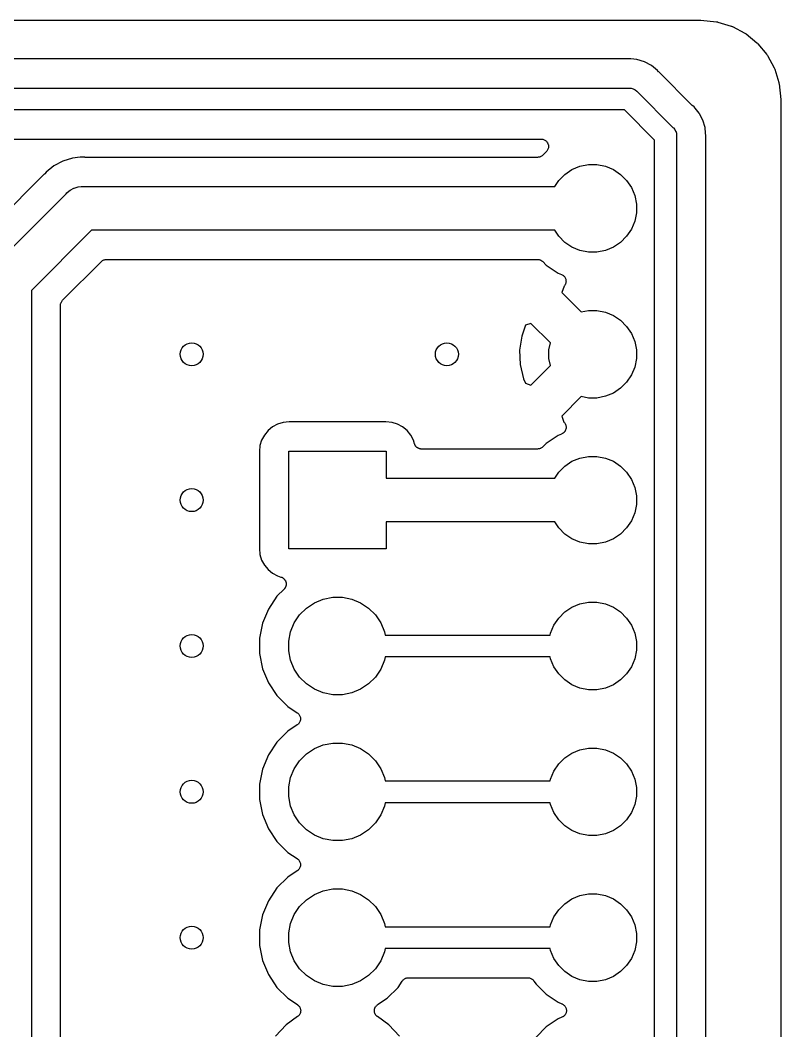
# Model space of a CAD drawing. Extents: x 1.17 to 5.78, y -4.25 to -1.3.
# Drawn here: x 5.257 to 5.779, y -1.989 to -1.296 of the extents above; entities that cross this region are included whole.
import ezdxf

# ---------------------------------------------------------------- set-up
doc = ezdxf.new("R2010")
doc.units = 0
doc.header["$MEASUREMENT"] = 0
doc.layers.add('BLACK', color=7, linetype='CONTINUOUS')

msp = doc.modelspace()

# ---------------------------------------------------------------- linework, layer by layer
at = {"layer": 'BLACK', "linetype": 'CONTINUOUS'}
for p, q in [((2.87582, -1.29598), (5.72373, -1.29598)), ((5.72373, -1.29598), (5.7238, -1.29598)), ((5.7238, -1.29598), (5.72401, -1.29601)), ((5.72401, -1.29601), (5.72422, -1.29601)), ((5.72422, -1.29601), (5.73498, -1.29706)), ((5.73498, -1.29706), (5.73505, -1.29707)), ((5.73505, -1.29707), (5.7355, -1.29717)), ((5.7355, -1.29717), (5.73594, -1.29725)), ((5.73594, -1.29725), (5.74508, -1.30001)), ((5.74508, -1.30001), (5.74514, -1.30003)), ((5.74514, -1.30003), (5.74556, -1.30021)), ((5.74556, -1.30021), (5.74598, -1.30038)), ((5.74598, -1.30038), (5.7544, -1.30486)), ((5.7544, -1.30486), (5.75446, -1.3049)), ((5.75446, -1.3049), (5.75484, -1.30515)), ((5.75484, -1.30515), (5.75522, -1.3054)), ((5.75522, -1.3054), (5.76261, -1.31143)), ((5.76261, -1.31143), (5.76266, -1.31148)), ((5.76266, -1.31148), (5.76298, -1.3118)), ((5.76298, -1.3118), (5.7633, -1.31212)), ((5.7633, -1.31212), (5.76939, -1.31947)), ((5.6734, -1.3225), (4.6516, -1.3225)), ((5.67361, -1.32248), (5.6734, -1.3225)), ((5.67382, -1.32248), (5.67361, -1.32248)), ((5.67389, -1.32248), (5.67382, -1.32248)), ((5.675, -1.32237), (5.67389, -1.32248)), ((5.67611, -1.32248), (5.675, -1.32237)), ((5.68039, -1.3229), (5.67611, -1.32248)), ((5.67611, -1.32248), (5.67611, -1.32248)), ((5.68557, -1.32447), (5.68039, -1.3229)), ((5.76939, -1.31947), (5.76943, -1.31953)), ((5.76943, -1.31953), (5.76968, -1.31991)), ((5.76968, -1.31991), (5.76993, -1.32028)), ((5.76993, -1.32028), (5.77447, -1.32868)), ((5.69035, -1.32702), (5.68557, -1.32447)), ((5.69454, -1.33046), (5.69035, -1.32702)), ((5.77447, -1.32868), (5.7745, -1.32874)), ((5.7745, -1.32874), (5.77467, -1.32916)), ((5.77467, -1.32916), (5.77485, -1.32958)), ((5.77485, -1.32958), (5.77767, -1.33869)), ((5.69525, -1.33132), (5.69454, -1.33046)), ((5.69539, -1.33147), (5.69525, -1.33132)), ((5.69553, -1.33163), (5.69539, -1.33147)), ((5.69557, -1.33168), (5.69553, -1.33163)), ((5.71832, -1.35443), (5.69557, -1.33168)), ((4.65037, -1.3425), (5.67463, -1.3425)), ((5.67463, -1.3425), (5.675, -1.34246)), ((5.675, -1.34246), (5.67537, -1.3425)), ((5.67537, -1.3425), (5.67537, -1.3425)), ((5.67537, -1.3425), (5.67647, -1.34261)), ((5.67647, -1.34261), (5.67788, -1.34304)), ((5.67788, -1.34304), (5.67919, -1.34373)), ((5.67919, -1.34373), (5.68033, -1.34467)), ((5.77767, -1.33869), (5.77769, -1.33876)), ((5.77769, -1.33876), (5.77777, -1.3392)), ((5.77777, -1.3392), (5.77787, -1.33965)), ((5.77787, -1.33965), (5.77899, -1.35033)), ((5.68033, -1.34467), (5.68056, -1.34496)), ((5.68056, -1.34496), (5.70504, -1.36944)), ((5.77899, -1.35033), (5.779, -1.3504)), ((5.779, -1.3504), (5.77899, -1.35063)), ((5.77899, -1.35063), (5.77902, -1.35086)), ((5.77902, -1.35086), (5.77902, -4.19873)), ((5.67189, -1.3575), (4.65311, -1.3575)), ((5.6925, -1.37811), (5.67189, -1.3575)), ((5.71848, -1.35456), (5.71832, -1.35443)), ((5.71863, -1.35471), (5.71848, -1.35456)), ((5.71868, -1.35476), (5.71863, -1.35471)), ((5.71954, -1.35546), (5.71868, -1.35476)), ((5.72024, -1.35632), (5.71954, -1.35546)), ((5.72298, -1.35965), (5.72024, -1.35632)), ((5.72024, -1.35632), (5.72024, -1.35632)), ((5.72328, -1.36022), (5.72298, -1.35965)), ((5.72553, -1.36443), (5.72328, -1.36022)), ((5.72328, -1.36022), (5.72328, -1.36022)), ((5.7271, -1.36961), (5.72553, -1.36443)), ((5.70504, -1.36944), (5.70533, -1.36967)), ((5.70533, -1.36967), (5.70627, -1.37081)), ((5.70627, -1.37081), (5.70689, -1.37199)), ((5.72747, -1.37337), (5.7271, -1.36961)), ((5.07635, -1.3775), (5.61472, -1.3775)), ((5.61472, -1.3775), (5.61477, -1.3775)), ((5.61477, -1.3775), (5.61477, -1.3775)), ((5.61477, -1.3775), (5.61477, -1.3775)), ((5.61477, -1.3775), (5.61479, -1.3775)), ((5.61479, -1.3775), (5.61526, -1.37755)), ((5.61526, -1.37755), (5.61574, -1.37761)), ((5.61574, -1.37761), (5.61575, -1.37761)), ((5.61575, -1.37761), (5.61576, -1.37761)), ((5.61576, -1.37761), (5.61621, -1.37775)), ((5.61621, -1.37775), (5.61667, -1.3779)), ((5.61667, -1.3779), (5.61668, -1.3779)), ((5.61668, -1.3779), (5.61669, -1.3779)), ((5.61669, -1.3779), (5.61711, -1.37813)), ((5.61711, -1.37813), (5.61753, -1.37836)), ((5.61753, -1.37836), (5.61754, -1.37837)), ((5.61754, -1.37837), (5.61754, -1.37837)), ((5.61754, -1.37837), (5.6179, -1.37868)), ((5.6179, -1.37868), (5.61828, -1.37899)), ((5.6925, -2.09689), (5.6925, -1.37811)), ((5.70689, -1.37199), (5.70696, -1.37212)), ((5.70696, -1.37212), (5.70739, -1.37353)), ((5.70739, -1.37353), (5.70754, -1.375)), ((5.70754, -1.375), (5.7075, -1.37537)), ((5.7075, -1.37537), (5.7075, -2.09963)), ((5.72763, -1.375), (5.72747, -1.37337)), ((5.72747, -1.37337), (5.72747, -1.37337)), ((5.7275, -1.37653), (5.72752, -1.37632)), ((5.7275, -1.3766), (5.7275, -1.37653)), ((5.7275, -2.0984), (5.7275, -1.3766)), ((5.72752, -1.37611), (5.72763, -1.375)), ((5.72752, -1.37632), (5.72752, -1.37611)), ((5.61856, -1.38567), (5.61825, -1.38604)), ((5.61828, -1.37899), (5.61828, -1.379)), ((5.61828, -1.379), (5.61829, -1.379)), ((5.61829, -1.379), (5.61859, -1.37937)), ((5.61886, -1.3853), (5.61856, -1.38567)), ((5.61859, -1.37937), (5.61889, -1.37975)), ((5.61887, -1.38529), (5.61886, -1.3853)), ((5.6191, -1.38486), (5.61887, -1.38528)), ((5.61887, -1.38528), (5.61887, -1.38529)), ((5.61889, -1.37975), (5.6189, -1.37976)), ((5.6189, -1.37976), (5.6189, -1.37976)), ((5.6189, -1.37976), (5.61912, -1.38018)), ((5.61933, -1.38444), (5.6191, -1.38486)), ((5.61912, -1.38018), (5.61935, -1.38061)), ((5.61948, -1.38396), (5.61933, -1.38442)), ((5.61933, -1.38442), (5.61933, -1.38443)), ((5.61933, -1.38443), (5.61933, -1.38444)), ((5.61935, -1.38061), (5.61935, -1.38062)), ((5.61935, -1.38062), (5.61935, -1.38063)), ((5.61935, -1.38063), (5.61949, -1.38107)), ((5.61962, -1.38351), (5.61948, -1.38396)), ((5.61949, -1.38107), (5.61963, -1.38155)), ((5.61967, -1.38301), (5.61962, -1.38349)), ((5.61962, -1.38349), (5.61962, -1.3835)), ((5.61962, -1.3835), (5.61962, -1.38351)), ((5.61963, -1.38155), (5.61963, -1.38155)), ((5.61963, -1.38155), (5.61963, -1.38156)), ((5.61963, -1.38156), (5.61967, -1.38203)), ((5.61967, -1.38203), (5.61972, -1.38252)), ((5.61972, -1.38253), (5.61967, -1.38301)), ((5.61972, -1.38252), (5.61972, -1.38253)), ((5.61972, -1.38253), (5.61972, -1.38253)), ((5.28654, -1.39251), (5.28046, -1.39576)), ((5.29314, -1.39051), (5.28654, -1.39251)), ((5.29852, -1.38998), (5.29314, -1.39051)), ((5.29853, -1.38998), (5.29852, -1.38998)), ((5.3, -1.38983), (5.29853, -1.38998)), ((5.30147, -1.38998), (5.3, -1.38983)), ((5.30168, -1.38998), (5.30147, -1.38998)), ((5.30189, -1.39), (5.30168, -1.38998)), ((5.30196, -1.39), (5.30189, -1.39)), ((5.61222, -1.39), (5.30196, -1.39)), ((5.61268, -1.38996), (5.61222, -1.39)), ((5.61314, -1.38991), (5.61268, -1.38996)), ((5.61316, -1.38991), (5.61314, -1.38991)), ((5.61319, -1.3899), (5.61316, -1.38991)), ((5.61363, -1.38977), (5.61319, -1.3899)), ((5.61408, -1.38964), (5.61363, -1.38977)), ((5.6141, -1.38963), (5.61408, -1.38964)), ((5.61412, -1.38962), (5.6141, -1.38963)), ((5.61453, -1.38941), (5.61412, -1.38962)), ((5.61494, -1.38919), (5.61453, -1.38941)), ((5.61496, -1.38918), (5.61494, -1.38919)), ((5.61499, -1.38916), (5.61496, -1.38918)), ((5.61534, -1.38887), (5.61499, -1.38916)), ((5.6157, -1.38858), (5.61534, -1.38887)), ((5.61574, -1.38855), (5.6157, -1.38858)), ((5.61575, -1.38854), (5.61574, -1.38855)), ((5.61574, -1.38855), (5.61574, -1.38855)), ((5.61574, -1.38855), (5.61574, -1.38855)), ((5.61825, -1.38604), (5.61575, -1.38854)), ((5.28046, -1.39576), (5.27513, -1.40013)), ((5.63088, -1.4017), (5.63579, -1.39841)), ((5.63579, -1.39841), (5.64125, -1.39615)), ((5.64125, -1.39615), (5.64705, -1.395)), ((5.64705, -1.395), (5.65295, -1.395)), ((5.65295, -1.395), (5.65875, -1.39615)), ((5.65875, -1.39615), (5.66421, -1.39841)), ((5.66421, -1.39841), (5.66912, -1.4017)), ((5.27386, -1.40164), (5.22664, -1.44886)), ((5.274, -1.40148), (5.27386, -1.40164)), ((5.27415, -1.40133), (5.274, -1.40148)), ((5.27419, -1.40128), (5.27415, -1.40133)), ((5.27513, -1.40013), (5.27419, -1.40128)), ((5.62394, -1.41), (5.6267, -1.40588)), ((5.6267, -1.40588), (5.63088, -1.4017)), ((5.66912, -1.4017), (5.6733, -1.40588)), ((5.6733, -1.40588), (5.67659, -1.41079)), ((5.28934, -1.41434), (5.29081, -1.41314)), ((5.29081, -1.41314), (5.29163, -1.41247)), ((5.29163, -1.41247), (5.29423, -1.41107)), ((5.29423, -1.41107), (5.29431, -1.41105)), ((5.29431, -1.41105), (5.29706, -1.41022)), ((5.29706, -1.41022), (5.29926, -1.41)), ((5.29926, -1.41), (5.3, -1.40993)), ((5.29926, -1.41), (5.29926, -1.41)), ((5.3, -1.40993), (5.30074, -1.41)), ((5.30074, -1.41), (5.62394, -1.41)), ((5.67659, -1.41079), (5.67885, -1.41625)), ((5.23991, -1.46387), (5.28887, -1.41491)), ((5.28887, -1.41491), (5.28934, -1.41434)), ((5.67885, -1.41625), (5.68, -1.42205)), ((5.68, -1.42205), (5.68, -1.42795)), ((5.67885, -1.43375), (5.67659, -1.43921)), ((5.68, -1.42795), (5.67885, -1.43375)), ((5.30621, -1.44), (5.265, -1.48121)), ((5.62394, -1.44), (5.30621, -1.44)), ((5.6267, -1.44412), (5.62394, -1.44)), ((5.67659, -1.43921), (5.6733, -1.44412)), ((5.63088, -1.4483), (5.6267, -1.44412)), ((5.6733, -1.44412), (5.66912, -1.4483)), ((5.63579, -1.45159), (5.63088, -1.4483)), ((5.64125, -1.45385), (5.63579, -1.45159)), ((5.64705, -1.455), (5.64125, -1.45385)), ((5.65295, -1.455), (5.64705, -1.455)), ((5.65875, -1.45385), (5.65295, -1.455)), ((5.66421, -1.45159), (5.65875, -1.45385)), ((5.66912, -1.4483), (5.66421, -1.45159)), ((5.28646, -1.48803), (5.31303, -1.46146)), ((5.31303, -1.46146), (5.31304, -1.46145)), ((5.31304, -1.46145), (5.31305, -1.46145)), ((5.31305, -1.46145), (5.31308, -1.46142)), ((5.31305, -1.46145), (5.31305, -1.46145)), ((5.31308, -1.46142), (5.31344, -1.46113)), ((5.31344, -1.46113), (5.3138, -1.46084)), ((5.3138, -1.46084), (5.31382, -1.46082)), ((5.31382, -1.46082), (5.31385, -1.46081)), ((5.31385, -1.46081), (5.31426, -1.46059)), ((5.31426, -1.46059), (5.31466, -1.46038)), ((5.31466, -1.46038), (5.31469, -1.46037)), ((5.31469, -1.46037), (5.31471, -1.46036)), ((5.31471, -1.46036), (5.31516, -1.46023)), ((5.31516, -1.46023), (5.3156, -1.4601)), ((5.3156, -1.4601), (5.31562, -1.46009)), ((5.31562, -1.46009), (5.31565, -1.46009)), ((5.31565, -1.46009), (5.31611, -1.46005)), ((5.31611, -1.46005), (5.31657, -1.46)), ((5.31657, -1.46), (5.61222, -1.46)), ((5.61222, -1.46), (5.61223, -1.46)), ((5.61223, -1.46), (5.61224, -1.46)), ((5.61224, -1.46), (5.61224, -1.46)), ((5.61224, -1.46), (5.61229, -1.46)), ((5.61229, -1.46), (5.61275, -1.46005)), ((5.61275, -1.46005), (5.61321, -1.4601)), ((5.61321, -1.4601), (5.61323, -1.46011)), ((5.61323, -1.46011), (5.61326, -1.46011)), ((5.61326, -1.46011), (5.6137, -1.46025)), ((5.6137, -1.46025), (5.61414, -1.46038)), ((5.61414, -1.46038), (5.61416, -1.4604)), ((5.61416, -1.4604), (5.61419, -1.4604)), ((5.61419, -1.4604), (5.61459, -1.46063)), ((5.61459, -1.46063), (5.615, -1.46085)), ((5.615, -1.46085), (5.61502, -1.46086)), ((5.61502, -1.46086), (5.61504, -1.46087)), ((5.61504, -1.46087), (5.6154, -1.46117)), ((5.6154, -1.46117), (5.61575, -1.46146)), ((5.61575, -1.46146), (5.61813, -1.46384)), ((5.61813, -1.46384), (5.62632, -1.46931)), ((5.62632, -1.46931), (5.62866, -1.47028)), ((5.62866, -1.47028), (5.62871, -1.4703)), ((5.62871, -1.4703), (5.62871, -1.4703)), ((5.62871, -1.4703), (5.62871, -1.4703)), ((5.62871, -1.4703), (5.62872, -1.47031)), ((5.62872, -1.47031), (5.62914, -1.47054)), ((5.62914, -1.47054), (5.62956, -1.47077)), ((5.62956, -1.47077), (5.62957, -1.47077)), ((5.62957, -1.47077), (5.62958, -1.47078)), ((5.62958, -1.47078), (5.62994, -1.47109)), ((5.62994, -1.47109), (5.63031, -1.47139)), ((5.63031, -1.47139), (5.63032, -1.4714)), ((5.63032, -1.4714), (5.63032, -1.47141)), ((5.63032, -1.47141), (5.63063, -1.47178)), ((5.63063, -1.47178), (5.63092, -1.47215)), ((5.63092, -1.47215), (5.63093, -1.47216)), ((5.63093, -1.47216), (5.63093, -1.47217)), ((5.63093, -1.47217), (5.63115, -1.47259)), ((5.63115, -1.47259), (5.63138, -1.47302)), ((5.63138, -1.47302), (5.63138, -1.47303)), ((5.63138, -1.47303), (5.63138, -1.47303)), ((5.63138, -1.47303), (5.63152, -1.47348)), ((5.63152, -1.47348), (5.63165, -1.47395)), ((5.63169, -1.47541), (5.63164, -1.4759)), ((5.63165, -1.47395), (5.63166, -1.47396)), ((5.63166, -1.47396), (5.63166, -1.47397)), ((5.63166, -1.47397), (5.6317, -1.47444)), ((5.63174, -1.47494), (5.63169, -1.47541)), ((5.6317, -1.47444), (5.63175, -1.47493)), ((5.63175, -1.47493), (5.63174, -1.47493)), ((5.63174, -1.47493), (5.63174, -1.47494)), ((5.265, -1.48121), (5.265, -2.56315)), ((5.63033, -1.47838), (5.62887, -1.48266)), ((5.62887, -1.48266), (5.64218, -1.49597)), ((5.63058, -1.47807), (5.63033, -1.47838)), ((5.63089, -1.4777), (5.63058, -1.47807)), ((5.6309, -1.47769), (5.63089, -1.47769)), ((5.63089, -1.47769), (5.63089, -1.4777)), ((5.63112, -1.47726), (5.6309, -1.47769)), ((5.63135, -1.47684), (5.63112, -1.47726)), ((5.63136, -1.47683), (5.63135, -1.47684)), ((5.63135, -1.47684), (5.63135, -1.47684)), ((5.6315, -1.47637), (5.63136, -1.47683)), ((5.63164, -1.47591), (5.6315, -1.47637)), ((5.63164, -1.4759), (5.63164, -1.4759)), ((5.63164, -1.4759), (5.63164, -1.47591)), ((5.28525, -1.49009), (5.28538, -1.48965)), ((5.28538, -1.48965), (5.2854, -1.48962)), ((5.2854, -1.4896), (5.28563, -1.48919)), ((5.2854, -1.48962), (5.2854, -1.4896)), ((5.28563, -1.48919), (5.28585, -1.48879)), ((5.28585, -1.48879), (5.28586, -1.48877)), ((5.28586, -1.48877), (5.28587, -1.48874)), ((5.28587, -1.48874), (5.28617, -1.48839)), ((5.28617, -1.48839), (5.28646, -1.48803)), ((5.285, -1.4915), (5.28505, -1.49104)), ((5.285, -1.49155), (5.285, -1.4915)), ((5.285, -1.49155), (5.285, -1.49155)), ((5.285, -1.49155), (5.285, -1.49155)), ((5.285, -1.49157), (5.285, -1.49155)), ((5.285, -2.21404), (5.285, -1.49157)), ((5.28505, -1.49104), (5.2851, -1.49058)), ((5.2851, -1.49058), (5.28511, -1.49056)), ((5.28511, -1.49053), (5.28525, -1.49009)), ((5.28511, -1.49056), (5.28511, -1.49053)), ((5.64218, -1.49597), (5.64705, -1.495)), ((5.64705, -1.495), (5.65295, -1.495)), ((5.65295, -1.495), (5.65875, -1.49615)), ((5.65875, -1.49615), (5.66421, -1.49841)), ((5.66421, -1.49841), (5.66912, -1.5017)), ((5.66912, -1.5017), (5.6733, -1.50588)), ((5.60403, -1.50511), (5.60132, -1.51257)), ((5.60766, -1.50387), (5.60403, -1.50511)), ((5.62097, -1.51718), (5.60766, -1.50387)), ((5.6733, -1.50588), (5.67659, -1.51079)), ((5.60132, -1.51257), (5.59983, -1.5223)), ((5.62, -1.52205), (5.62097, -1.51718)), ((5.67659, -1.51079), (5.67885, -1.51625)), ((5.67885, -1.51625), (5.68, -1.52205)), ((5.59983, -1.5223), (5.60027, -1.53214)), ((5.62, -1.52795), (5.62, -1.52205)), ((5.68, -1.52205), (5.68, -1.52795)), ((5.62097, -1.53282), (5.62, -1.52795)), ((5.68, -1.52795), (5.67885, -1.53375)), ((5.60027, -1.53214), (5.60264, -1.54182)), ((5.60766, -1.54613), (5.62097, -1.53282)), ((5.67885, -1.53375), (5.67659, -1.53921)), ((5.60264, -1.54182), (5.6039, -1.54485)), ((5.6039, -1.54485), (5.60766, -1.54613)), ((5.6733, -1.54412), (5.66912, -1.5483)), ((5.67659, -1.53921), (5.6733, -1.54412)), ((5.66421, -1.55159), (5.65875, -1.55385)), ((5.66912, -1.5483), (5.66421, -1.55159)), ((5.64218, -1.55403), (5.62887, -1.56734)), ((5.64705, -1.555), (5.64218, -1.55403)), ((5.65295, -1.555), (5.64705, -1.555)), ((5.65875, -1.55385), (5.65295, -1.555)), ((5.43761, -1.57182), (5.43384, -1.57297)), ((5.44178, -1.57141), (5.43761, -1.57182)), ((5.50822, -1.57141), (5.44178, -1.57141)), ((5.51239, -1.57182), (5.50822, -1.57141)), ((5.51616, -1.57297), (5.51239, -1.57182)), ((5.62887, -1.56734), (5.6303, -1.57153)), ((5.6303, -1.57153), (5.63035, -1.57158)), ((5.63035, -1.57158), (5.63059, -1.57188)), ((5.63059, -1.57188), (5.63085, -1.57217)), ((5.63085, -1.57217), (5.6309, -1.57226)), ((5.6309, -1.57226), (5.63096, -1.57234)), ((5.63096, -1.57234), (5.63114, -1.57268)), ((5.63114, -1.57268), (5.63134, -1.57301)), ((5.42732, -1.57732), (5.42483, -1.58037)), ((5.43037, -1.57483), (5.42732, -1.57732)), ((5.43384, -1.57297), (5.43037, -1.57483)), ((5.51963, -1.57483), (5.51616, -1.57297)), ((5.52268, -1.57732), (5.51963, -1.57483)), ((5.52517, -1.58037), (5.52268, -1.57732)), ((5.6287, -1.5797), (5.62632, -1.58069)), ((5.62879, -1.57966), (5.6287, -1.5797)), ((5.62889, -1.57962), (5.62879, -1.57966)), ((5.62922, -1.57943), (5.62889, -1.57962)), ((5.62956, -1.57924), (5.62922, -1.57943)), ((5.62964, -1.57918), (5.62956, -1.57924)), ((5.62973, -1.57913), (5.62964, -1.57918)), ((5.63002, -1.57887), (5.62973, -1.57913)), ((5.63031, -1.57863), (5.63002, -1.57887)), ((5.63038, -1.57855), (5.63031, -1.57863)), ((5.63046, -1.57848), (5.63038, -1.57855)), ((5.63069, -1.57817), (5.63046, -1.57848)), ((5.63094, -1.57787), (5.63069, -1.57817)), ((5.63098, -1.57778), (5.63094, -1.57787)), ((5.63105, -1.5777), (5.63098, -1.57778)), ((5.63121, -1.57735), (5.63105, -1.5777)), ((5.6314, -1.57701), (5.63121, -1.57735)), ((5.63134, -1.57301), (5.63137, -1.57311)), ((5.63137, -1.57311), (5.63142, -1.5732)), ((5.63143, -1.57692), (5.6314, -1.57701)), ((5.63142, -1.5732), (5.63153, -1.57357)), ((5.63147, -1.57682), (5.63143, -1.57692)), ((5.63157, -1.57645), (5.63147, -1.57682)), ((5.63153, -1.57357), (5.63165, -1.57394)), ((5.63168, -1.57608), (5.63157, -1.57645)), ((5.63165, -1.57394), (5.63167, -1.57404)), ((5.63167, -1.57404), (5.63169, -1.57414)), ((5.6317, -1.57598), (5.63168, -1.57608)), ((5.63169, -1.57414), (5.63173, -1.57452)), ((5.63172, -1.57588), (5.6317, -1.57598)), ((5.63175, -1.57549), (5.63172, -1.57588)), ((5.63173, -1.57452), (5.63178, -1.57491)), ((5.63178, -1.57511), (5.63175, -1.57549)), ((5.63178, -1.57491), (5.63178, -1.57501)), ((5.63178, -1.57501), (5.63178, -1.57511)), ((5.42297, -1.58384), (5.42182, -1.58761)), ((5.42483, -1.58037), (5.42297, -1.58384)), ((5.52703, -1.58384), (5.52517, -1.58037)), ((5.52782, -1.58645), (5.52703, -1.58384)), ((5.52791, -1.58666), (5.52782, -1.58645)), ((5.52797, -1.58687), (5.52791, -1.58666)), ((5.61813, -1.58616), (5.61575, -1.58854)), ((5.62632, -1.58069), (5.61813, -1.58616)), ((5.42182, -1.58761), (5.42141, -1.59178)), ((5.42141, -1.59178), (5.42141, -1.65822)), ((5.44154, -1.65846), (5.44154, -1.59154)), ((5.44154, -1.59154), (5.50846, -1.59154)), ((5.50846, -1.59154), (5.50846, -1.61)), ((5.52809, -1.58711), (5.52797, -1.58687)), ((5.5282, -1.58735), (5.52809, -1.58711)), ((5.52832, -1.58754), (5.5282, -1.58735)), ((5.52842, -1.58774), (5.52832, -1.58754)), ((5.52859, -1.58794), (5.52842, -1.58774)), ((5.52874, -1.58817), (5.52859, -1.58794)), ((5.52889, -1.58832), (5.52874, -1.58817)), ((5.52903, -1.5885), (5.52889, -1.58832)), ((5.52924, -1.58867), (5.52903, -1.5885)), ((5.52942, -1.58886), (5.52924, -1.58867)), ((5.52961, -1.58898), (5.52942, -1.58886)), ((5.52978, -1.58913), (5.52961, -1.58898)), ((5.53001, -1.58925), (5.52978, -1.58913)), ((5.53023, -1.5894), (5.53001, -1.58925)), ((5.53044, -1.58949), (5.53023, -1.5894)), ((5.53064, -1.5896), (5.53044, -1.58949)), ((5.53089, -1.58968), (5.53064, -1.5896)), ((5.53113, -1.58978), (5.53089, -1.58968)), ((5.53135, -1.58982), (5.53113, -1.58978)), ((5.53157, -1.58989), (5.53135, -1.58982)), ((5.53183, -1.58992), (5.53157, -1.58989)), ((5.53209, -1.58997), (5.53183, -1.58992)), ((5.53231, -1.58997), (5.53209, -1.58997)), ((5.53254, -1.59), (5.53231, -1.58997)), ((5.53261, -1.59), (5.53254, -1.59)), ((5.61222, -1.59), (5.53261, -1.59)), ((5.61268, -1.58996), (5.61222, -1.59)), ((5.61314, -1.58991), (5.61268, -1.58996)), ((5.61316, -1.58991), (5.61314, -1.58991)), ((5.61319, -1.5899), (5.61316, -1.58991)), ((5.61363, -1.58977), (5.61319, -1.5899)), ((5.61408, -1.58964), (5.61363, -1.58977)), ((5.6141, -1.58963), (5.61408, -1.58964)), ((5.61412, -1.58962), (5.6141, -1.58963)), ((5.61453, -1.58941), (5.61412, -1.58962)), ((5.61494, -1.58919), (5.61453, -1.58941)), ((5.61496, -1.58918), (5.61494, -1.58919)), ((5.61499, -1.58916), (5.61496, -1.58918)), ((5.61534, -1.58887), (5.61499, -1.58916)), ((5.6157, -1.58858), (5.61534, -1.58887)), ((5.61574, -1.58855), (5.6157, -1.58858)), ((5.61575, -1.58854), (5.61574, -1.58855)), ((5.61574, -1.58855), (5.61574, -1.58855)), ((5.61574, -1.58855), (5.61574, -1.58855)), ((5.63088, -1.6017), (5.63579, -1.59841)), ((5.63579, -1.59841), (5.64125, -1.59615)), ((5.64125, -1.59615), (5.64705, -1.595)), ((5.64705, -1.595), (5.65295, -1.595)), ((5.65295, -1.595), (5.65875, -1.59615)), ((5.65875, -1.59615), (5.66421, -1.59841)), ((5.66421, -1.59841), (5.66912, -1.6017)), ((5.62394, -1.61), (5.6267, -1.60588)), ((5.6267, -1.60588), (5.63088, -1.6017)), ((5.66912, -1.6017), (5.6733, -1.60588)), ((5.6733, -1.60588), (5.67659, -1.61079)), ((5.50846, -1.61), (5.62394, -1.61)), ((5.67659, -1.61079), (5.67885, -1.61625)), ((5.67885, -1.61625), (5.68, -1.62205)), ((5.68, -1.62795), (5.67885, -1.63375)), ((5.68, -1.62205), (5.68, -1.62795)), ((5.67885, -1.63375), (5.67659, -1.63921)), ((5.62394, -1.64), (5.50846, -1.64)), ((5.50846, -1.64), (5.50846, -1.65846)), ((5.6267, -1.64412), (5.62394, -1.64)), ((5.67659, -1.63921), (5.6733, -1.64412)), ((5.63088, -1.6483), (5.6267, -1.64412)), ((5.63579, -1.65159), (5.63088, -1.6483)), ((5.66912, -1.6483), (5.66421, -1.65159)), ((5.6733, -1.64412), (5.66912, -1.6483)), ((5.64125, -1.65385), (5.63579, -1.65159)), ((5.64705, -1.655), (5.64125, -1.65385)), ((5.65295, -1.655), (5.64705, -1.655)), ((5.65875, -1.65385), (5.65295, -1.655)), ((5.66421, -1.65159), (5.65875, -1.65385)), ((5.42141, -1.65822), (5.42182, -1.66239)), ((5.42182, -1.66239), (5.42297, -1.66616)), ((5.50846, -1.65846), (5.44154, -1.65846)), ((5.42297, -1.66616), (5.42483, -1.66963)), ((5.42483, -1.66963), (5.42732, -1.67268)), ((5.42732, -1.67268), (5.43037, -1.67517)), ((5.43037, -1.67517), (5.43384, -1.67703)), ((5.43384, -1.67703), (5.43623, -1.67776)), ((5.43623, -1.67776), (5.4363, -1.67778)), ((5.4363, -1.67778), (5.43651, -1.67787)), ((5.43651, -1.67787), (5.43673, -1.67794)), ((5.43673, -1.67794), (5.43696, -1.67806)), ((5.43696, -1.67806), (5.43719, -1.67816)), ((5.43719, -1.67816), (5.43739, -1.67829)), ((5.43739, -1.67829), (5.43759, -1.6784)), ((5.43759, -1.6784), (5.43779, -1.67857)), ((5.43779, -1.67857), (5.438, -1.67871)), ((5.438, -1.67871), (5.43816, -1.67888)), ((5.43816, -1.67888), (5.43834, -1.67903)), ((5.43834, -1.67903), (5.4385, -1.67923)), ((5.4385, -1.67923), (5.43868, -1.67941)), ((5.43868, -1.67941), (5.43881, -1.67961)), ((5.43881, -1.67961), (5.43895, -1.67979)), ((5.43895, -1.67979), (5.43907, -1.68001)), ((5.43907, -1.68001), (5.43921, -1.68023)), ((5.43921, -1.68023), (5.4393, -1.68045)), ((5.4393, -1.68045), (5.43941, -1.68065)), ((5.43941, -1.68065), (5.43948, -1.6809)), ((5.43948, -1.6809), (5.43958, -1.68113)), ((5.43958, -1.68113), (5.43962, -1.68136)), ((5.43968, -1.68353), (5.43961, -1.68377)), ((5.43962, -1.68136), (5.43969, -1.68159)), ((5.4397, -1.6833), (5.43968, -1.68353)), ((5.43969, -1.68159), (5.43971, -1.68184)), ((5.43975, -1.68307), (5.4397, -1.6833)), ((5.43971, -1.68184), (5.43976, -1.68209)), ((5.43978, -1.68256), (5.43975, -1.68281)), ((5.43975, -1.68281), (5.43975, -1.68307)), ((5.43976, -1.68209), (5.43976, -1.68233)), ((5.43976, -1.68233), (5.43978, -1.68256)), ((5.43831, -1.68608), (5.43347, -1.69092)), ((5.43846, -1.6859), (5.43831, -1.68608)), ((5.43863, -1.68573), (5.43846, -1.6859)), ((5.43877, -1.68552), (5.43863, -1.68573)), ((5.43893, -1.68532), (5.43877, -1.68552)), ((5.43904, -1.68512), (5.43893, -1.68532)), ((5.43917, -1.68492), (5.43904, -1.68512)), ((5.43927, -1.68469), (5.43917, -1.68492)), ((5.43939, -1.68446), (5.43927, -1.68469)), ((5.43946, -1.68424), (5.43939, -1.68446)), ((5.43955, -1.68402), (5.43946, -1.68424)), ((5.43961, -1.68377), (5.43955, -1.68402)), ((5.43347, -1.69092), (5.42762, -1.69968)), ((5.45367, -1.69901), (5.45915, -1.69534)), ((5.45915, -1.69534), (5.46524, -1.69282)), ((5.46524, -1.69282), (5.4717, -1.69154)), ((5.4717, -1.69154), (5.4783, -1.69154)), ((5.4783, -1.69154), (5.48476, -1.69282)), ((5.48476, -1.69282), (5.49085, -1.69534)), ((5.49085, -1.69534), (5.49633, -1.69901)), ((5.63579, -1.69841), (5.64125, -1.69615)), ((5.64125, -1.69615), (5.64705, -1.695)), ((5.64705, -1.695), (5.65295, -1.695)), ((5.65295, -1.695), (5.65875, -1.69615)), ((5.65875, -1.69615), (5.66421, -1.69841)), ((5.42762, -1.69968), (5.42359, -1.70941)), ((5.44534, -1.70915), (5.44901, -1.70367)), ((5.44901, -1.70367), (5.45367, -1.69901)), ((5.49633, -1.69901), (5.50099, -1.70367)), ((5.50099, -1.70367), (5.50466, -1.70915)), ((5.6267, -1.70588), (5.63088, -1.7017)), ((5.63088, -1.7017), (5.63579, -1.69841)), ((5.66421, -1.69841), (5.66912, -1.7017)), ((5.66912, -1.7017), (5.6733, -1.70588)), ((5.42359, -1.70941), (5.42154, -1.71973)), ((5.44282, -1.71524), (5.44534, -1.70915)), ((5.50466, -1.70915), (5.50718, -1.71524)), ((5.62115, -1.71625), (5.62341, -1.71079)), ((5.62341, -1.71079), (5.6267, -1.70588)), ((5.6733, -1.70588), (5.67659, -1.71079)), ((5.67659, -1.71079), (5.67885, -1.71625)), ((5.44154, -1.7217), (5.44282, -1.71524)), ((5.50718, -1.71524), (5.50763, -1.7175)), ((5.50763, -1.7175), (5.6209, -1.7175)), ((5.6209, -1.7175), (5.62115, -1.71625)), ((5.67885, -1.71625), (5.68, -1.72205)), ((5.42154, -1.71973), (5.42154, -1.73027)), ((5.44154, -1.7283), (5.44154, -1.7217)), ((5.68, -1.72205), (5.68, -1.72795)), ((5.42154, -1.73027), (5.42359, -1.74059)), ((5.44282, -1.73476), (5.44154, -1.7283)), ((5.68, -1.72795), (5.67885, -1.73375)), ((5.44534, -1.74085), (5.44282, -1.73476)), ((5.50718, -1.73476), (5.50466, -1.74085)), ((5.50763, -1.7325), (5.50718, -1.73476)), ((5.6209, -1.7325), (5.50763, -1.7325)), ((5.62115, -1.73375), (5.6209, -1.7325)), ((5.62341, -1.73921), (5.62115, -1.73375)), ((5.67885, -1.73375), (5.67659, -1.73921)), ((5.42359, -1.74059), (5.42762, -1.75032)), ((5.44901, -1.74633), (5.44534, -1.74085)), ((5.50466, -1.74085), (5.50099, -1.74633)), ((5.6267, -1.74412), (5.62341, -1.73921)), ((5.63088, -1.7483), (5.6267, -1.74412)), ((5.6733, -1.74412), (5.66912, -1.7483)), ((5.67659, -1.73921), (5.6733, -1.74412)), ((5.42762, -1.75032), (5.43347, -1.75908)), ((5.45367, -1.75099), (5.44901, -1.74633)), ((5.45915, -1.75466), (5.45367, -1.75099)), ((5.49633, -1.75099), (5.49085, -1.75466)), ((5.50099, -1.74633), (5.49633, -1.75099)), ((5.63579, -1.75159), (5.63088, -1.7483)), ((5.64125, -1.75385), (5.63579, -1.75159)), ((5.66421, -1.75159), (5.65875, -1.75385)), ((5.66912, -1.7483), (5.66421, -1.75159)), ((5.43347, -1.75908), (5.44092, -1.76653)), ((5.46524, -1.75718), (5.45915, -1.75466)), ((5.4717, -1.75846), (5.46524, -1.75718)), ((5.4783, -1.75846), (5.4717, -1.75846)), ((5.48476, -1.75718), (5.4783, -1.75846)), ((5.49085, -1.75466), (5.48476, -1.75718)), ((5.64705, -1.755), (5.64125, -1.75385)), ((5.65295, -1.755), (5.64705, -1.755)), ((5.65875, -1.75385), (5.65295, -1.755)), ((5.44092, -1.76653), (5.44737, -1.77084)), ((5.44737, -1.77084), (5.44741, -1.77087)), ((5.44741, -1.77087), (5.44741, -1.77087)), ((5.44741, -1.77087), (5.44741, -1.77087)), ((5.44741, -1.77087), (5.44743, -1.77088)), ((5.44743, -1.77088), (5.4478, -1.77119)), ((5.4478, -1.77119), (5.44816, -1.77149)), ((5.44816, -1.77149), (5.44817, -1.7715)), ((5.44817, -1.7715), (5.44818, -1.77151)), ((5.44818, -1.77151), (5.44848, -1.77188)), ((5.44848, -1.77188), (5.44877, -1.77225)), ((5.44877, -1.77225), (5.44878, -1.77226)), ((5.44878, -1.77226), (5.44879, -1.77227)), ((5.44879, -1.77227), (5.44901, -1.77269)), ((5.44901, -1.77269), (5.44923, -1.77311)), ((5.44923, -1.77311), (5.44923, -1.77313)), ((5.44923, -1.77313), (5.44924, -1.77314)), ((5.44924, -1.77314), (5.44937, -1.7736)), ((5.44937, -1.7736), (5.44951, -1.77405)), ((5.44737, -1.77916), (5.44092, -1.78347)), ((5.44774, -1.77885), (5.44737, -1.77916)), ((5.44811, -1.77856), (5.44774, -1.77885)), ((5.44812, -1.77855), (5.44811, -1.77856)), ((5.44813, -1.77854), (5.44812, -1.77855)), ((5.44843, -1.77817), (5.44813, -1.77854)), ((5.44873, -1.77781), (5.44843, -1.77817)), ((5.44874, -1.7778), (5.44873, -1.77781)), ((5.44875, -1.77779), (5.44874, -1.7778)), ((5.44898, -1.77736), (5.44875, -1.77779)), ((5.4492, -1.77695), (5.44898, -1.77736)), ((5.44921, -1.77693), (5.4492, -1.77694)), ((5.4492, -1.77694), (5.4492, -1.77695)), ((5.44935, -1.77647), (5.44921, -1.77693)), ((5.44949, -1.77602), (5.44935, -1.77647)), ((5.4495, -1.77599), (5.44949, -1.77601)), ((5.44949, -1.77601), (5.44949, -1.77602)), ((5.44955, -1.77552), (5.4495, -1.77599)), ((5.44951, -1.77405), (5.44951, -1.77406)), ((5.44951, -1.77406), (5.44951, -1.77408)), ((5.44951, -1.77408), (5.44955, -1.77455)), ((5.44955, -1.77455), (5.4496, -1.77502)), ((5.4496, -1.77505), (5.44955, -1.77552)), ((5.4496, -1.77502), (5.4496, -1.77503)), ((5.4496, -1.77503), (5.4496, -1.77505)), ((5.44092, -1.78347), (5.43347, -1.79092)), ((5.43347, -1.79092), (5.42762, -1.79968)), ((5.45915, -1.79534), (5.46524, -1.79282)), ((5.46524, -1.79282), (5.4717, -1.79154)), ((5.4717, -1.79154), (5.4783, -1.79154)), ((5.4783, -1.79154), (5.48476, -1.79282)), ((5.48476, -1.79282), (5.49085, -1.79534)), ((5.42762, -1.79968), (5.42359, -1.8094)), ((5.44901, -1.80367), (5.45367, -1.79901)), ((5.45367, -1.79901), (5.45915, -1.79534)), ((5.49085, -1.79534), (5.49633, -1.79901)), ((5.49633, -1.79901), (5.50099, -1.80367)), ((5.63088, -1.8017), (5.63579, -1.79841)), ((5.63579, -1.79841), (5.64125, -1.79615)), ((5.64125, -1.79615), (5.64705, -1.795)), ((5.64705, -1.795), (5.65295, -1.795)), ((5.65295, -1.795), (5.65875, -1.79615)), ((5.65875, -1.79615), (5.66421, -1.79841)), ((5.66421, -1.79841), (5.66912, -1.8017)), ((5.44534, -1.80915), (5.44901, -1.80367)), ((5.50099, -1.80367), (5.50466, -1.80915)), ((5.62341, -1.81079), (5.6267, -1.80588)), ((5.6267, -1.80588), (5.63088, -1.8017)), ((5.66912, -1.8017), (5.6733, -1.80588)), ((5.6733, -1.80588), (5.67659, -1.81079)), ((5.42359, -1.8094), (5.42154, -1.81973)), ((5.44154, -1.8217), (5.44282, -1.81524)), ((5.44282, -1.81524), (5.44534, -1.80915)), ((5.50466, -1.80915), (5.50718, -1.81524)), ((5.50718, -1.81524), (5.50763, -1.8175)), ((5.62115, -1.81625), (5.62341, -1.81079)), ((5.67659, -1.81079), (5.67885, -1.81625)), ((5.42154, -1.81973), (5.42154, -1.83027)), ((5.44154, -1.8283), (5.44154, -1.8217)), ((5.50763, -1.8175), (5.6209, -1.8175)), ((5.6209, -1.8175), (5.62115, -1.81625)), ((5.67885, -1.81625), (5.68, -1.82205)), ((5.68, -1.82205), (5.68, -1.82795)), ((5.44282, -1.83476), (5.44154, -1.8283)), ((5.68, -1.82795), (5.67885, -1.83375)), ((5.42154, -1.83027), (5.42359, -1.84059)), ((5.44534, -1.84085), (5.44282, -1.83476)), ((5.50718, -1.83476), (5.50466, -1.84085)), ((5.50763, -1.8325), (5.50718, -1.83476)), ((5.6209, -1.8325), (5.50763, -1.8325)), ((5.62115, -1.83375), (5.6209, -1.8325)), ((5.62341, -1.83921), (5.62115, -1.83375)), ((5.67885, -1.83375), (5.67659, -1.83921)), ((5.42359, -1.84059), (5.42762, -1.85032)), ((5.44901, -1.84633), (5.44534, -1.84085)), ((5.50466, -1.84085), (5.50099, -1.84633)), ((5.6267, -1.84412), (5.62341, -1.83921)), ((5.67659, -1.83921), (5.6733, -1.84412)), ((5.45367, -1.85099), (5.44901, -1.84633)), ((5.50099, -1.84633), (5.49633, -1.85099)), ((5.63088, -1.8483), (5.6267, -1.84412)), ((5.63579, -1.85159), (5.63088, -1.8483)), ((5.66912, -1.8483), (5.66421, -1.85159)), ((5.6733, -1.84412), (5.66912, -1.8483)), ((5.42762, -1.85032), (5.43347, -1.85908)), ((5.45915, -1.85466), (5.45367, -1.85099)), ((5.46524, -1.85718), (5.45915, -1.85466)), ((5.49085, -1.85466), (5.48476, -1.85718)), ((5.49633, -1.85099), (5.49085, -1.85466)), ((5.64125, -1.85385), (5.63579, -1.85159)), ((5.64705, -1.855), (5.64125, -1.85385)), ((5.65295, -1.855), (5.64705, -1.855)), ((5.65875, -1.85385), (5.65295, -1.855)), ((5.66421, -1.85159), (5.65875, -1.85385)), ((5.43347, -1.85908), (5.44092, -1.86653)), ((5.4717, -1.85846), (5.46524, -1.85718)), ((5.4783, -1.85846), (5.4717, -1.85846)), ((5.48476, -1.85718), (5.4783, -1.85846)), ((5.44092, -1.86653), (5.44737, -1.87084)), ((5.44737, -1.87084), (5.44741, -1.87087)), ((5.44741, -1.87087), (5.44741, -1.87087)), ((5.44741, -1.87087), (5.44741, -1.87087)), ((5.44741, -1.87087), (5.44743, -1.87088)), ((5.44743, -1.87088), (5.4478, -1.87119)), ((5.4478, -1.87119), (5.44816, -1.87149)), ((5.44816, -1.87149), (5.44817, -1.8715)), ((5.44817, -1.8715), (5.44818, -1.87151)), ((5.44818, -1.87151), (5.44848, -1.87188)), ((5.44848, -1.87188), (5.44877, -1.87225)), ((5.44898, -1.87736), (5.44875, -1.87779)), ((5.44877, -1.87225), (5.44878, -1.87226)), ((5.44878, -1.87226), (5.44879, -1.87227)), ((5.44879, -1.87227), (5.44901, -1.87269)), ((5.4492, -1.87695), (5.44898, -1.87736)), ((5.44901, -1.87269), (5.44923, -1.87311)), ((5.44921, -1.87693), (5.4492, -1.87694)), ((5.4492, -1.87694), (5.4492, -1.87695)), ((5.44935, -1.87647), (5.44921, -1.87693)), ((5.44923, -1.87311), (5.44923, -1.87313)), ((5.44923, -1.87313), (5.44924, -1.87314)), ((5.44924, -1.87314), (5.44937, -1.8736)), ((5.44949, -1.87602), (5.44935, -1.87647)), ((5.44937, -1.8736), (5.44951, -1.87405)), ((5.4495, -1.87599), (5.44949, -1.87601)), ((5.44949, -1.87601), (5.44949, -1.87602)), ((5.44955, -1.87552), (5.4495, -1.87599)), ((5.44951, -1.87405), (5.44951, -1.87406)), ((5.44951, -1.87406), (5.44951, -1.87408)), ((5.44951, -1.87408), (5.44955, -1.87455)), ((5.44955, -1.87455), (5.4496, -1.87502)), ((5.4496, -1.87505), (5.44955, -1.87552)), ((5.4496, -1.87502), (5.4496, -1.87503)), ((5.4496, -1.87503), (5.4496, -1.87505)), ((5.44092, -1.88347), (5.43347, -1.89092)), ((5.44737, -1.87916), (5.44092, -1.88347)), ((5.44774, -1.87885), (5.44737, -1.87916)), ((5.44811, -1.87856), (5.44774, -1.87885)), ((5.44812, -1.87855), (5.44811, -1.87856)), ((5.44813, -1.87854), (5.44812, -1.87855)), ((5.44843, -1.87817), (5.44813, -1.87854)), ((5.44873, -1.87781), (5.44843, -1.87817)), ((5.44874, -1.8778), (5.44873, -1.87781)), ((5.44875, -1.87779), (5.44874, -1.8778)), ((5.43347, -1.89092), (5.42762, -1.89968)), ((5.45367, -1.89901), (5.45915, -1.89534)), ((5.45915, -1.89534), (5.46524, -1.89282)), ((5.46524, -1.89282), (5.4717, -1.89154)), ((5.4717, -1.89154), (5.4783, -1.89154)), ((5.4783, -1.89154), (5.48476, -1.89282)), ((5.48476, -1.89282), (5.49085, -1.89534)), ((5.49085, -1.89534), (5.49633, -1.89901)), ((5.63088, -1.9017), (5.63579, -1.89841)), ((5.63579, -1.89841), (5.64125, -1.89615)), ((5.64125, -1.89615), (5.64705, -1.895)), ((5.64705, -1.895), (5.65295, -1.895)), ((5.65295, -1.895), (5.65875, -1.89615)), ((5.65875, -1.89615), (5.66421, -1.89841)), ((5.66421, -1.89841), (5.66912, -1.9017)), ((5.42762, -1.89968), (5.42359, -1.90941)), ((5.44534, -1.90915), (5.44901, -1.90367)), ((5.44901, -1.90367), (5.45367, -1.89901)), ((5.49633, -1.89901), (5.50099, -1.90367)), ((5.50099, -1.90367), (5.50466, -1.90915)), ((5.6267, -1.90588), (5.63088, -1.9017)), ((5.66912, -1.9017), (5.6733, -1.90588)), ((5.42359, -1.90941), (5.42154, -1.91973)), ((5.44282, -1.91524), (5.44534, -1.90915)), ((5.50466, -1.90915), (5.50718, -1.91524)), ((5.62115, -1.91625), (5.62341, -1.91079)), ((5.62341, -1.91079), (5.6267, -1.90588)), ((5.6733, -1.90588), (5.67659, -1.91079)), ((5.67659, -1.91079), (5.67885, -1.91625)), ((5.44154, -1.9217), (5.44282, -1.91524)), ((5.50718, -1.91524), (5.50763, -1.9175)), ((5.50763, -1.9175), (5.6209, -1.9175)), ((5.6209, -1.9175), (5.62115, -1.91625)), ((5.67885, -1.91625), (5.68, -1.92205)), ((5.42154, -1.91973), (5.42154, -1.93027)), ((5.44154, -1.9283), (5.44154, -1.9217)), ((5.68, -1.92205), (5.68, -1.92795)), ((5.42154, -1.93027), (5.42359, -1.94059)), ((5.44282, -1.93476), (5.44154, -1.9283)), ((5.50763, -1.9325), (5.50718, -1.93476)), ((5.6209, -1.9325), (5.50763, -1.9325)), ((5.62115, -1.93375), (5.6209, -1.9325)), ((5.68, -1.92795), (5.67885, -1.93375)), ((5.44534, -1.94085), (5.44282, -1.93476)), ((5.50718, -1.93476), (5.50466, -1.94085)), ((5.62341, -1.93921), (5.62115, -1.93375)), ((5.6267, -1.94412), (5.62341, -1.93921)), ((5.67659, -1.93921), (5.6733, -1.94412)), ((5.67885, -1.93375), (5.67659, -1.93921)), ((5.42359, -1.94059), (5.42762, -1.95032)), ((5.44901, -1.94633), (5.44534, -1.94085)), ((5.45367, -1.95099), (5.44901, -1.94633)), ((5.50099, -1.94633), (5.49633, -1.95099)), ((5.50466, -1.94085), (5.50099, -1.94633)), ((5.63088, -1.9483), (5.6267, -1.94412)), ((5.6733, -1.94412), (5.66912, -1.9483)), ((5.42762, -1.95032), (5.43347, -1.95908)), ((5.45915, -1.95466), (5.45367, -1.95099)), ((5.49633, -1.95099), (5.49085, -1.95466)), ((5.52011, -1.95392), (5.52047, -1.95363)), ((5.52047, -1.95363), (5.52083, -1.95334)), ((5.52083, -1.95334), (5.52085, -1.95332)), ((5.52085, -1.95332), (5.52087, -1.95331)), ((5.52087, -1.95331), (5.52128, -1.9531)), ((5.52128, -1.9531), (5.52169, -1.95288)), ((5.52169, -1.95288), (5.52172, -1.95287)), ((5.52172, -1.95287), (5.52174, -1.95286)), ((5.52174, -1.95286), (5.52218, -1.95273)), ((5.52218, -1.95273), (5.52263, -1.9526)), ((5.52263, -1.9526), (5.52265, -1.95259)), ((5.52265, -1.95259), (5.52267, -1.95259)), ((5.52267, -1.95259), (5.52314, -1.95255)), ((5.52314, -1.95255), (5.5236, -1.9525)), ((5.5236, -1.9525), (5.60557, -1.9525)), ((5.60557, -1.9525), (5.60559, -1.9525)), ((5.60559, -1.9525), (5.60559, -1.9525)), ((5.60559, -1.9525), (5.60559, -1.9525)), ((5.60559, -1.9525), (5.60564, -1.9525)), ((5.60564, -1.9525), (5.6061, -1.95255)), ((5.6061, -1.95255), (5.60656, -1.9526)), ((5.60656, -1.9526), (5.60658, -1.95261)), ((5.60658, -1.95261), (5.60661, -1.95261)), ((5.60661, -1.95261), (5.60705, -1.95275)), ((5.60705, -1.95275), (5.60749, -1.95289)), ((5.60749, -1.95289), (5.60751, -1.9529)), ((5.60751, -1.9529), (5.60754, -1.9529)), ((5.60754, -1.9529), (5.60794, -1.95313)), ((5.60794, -1.95313), (5.60835, -1.95335)), ((5.60835, -1.95335), (5.60837, -1.95336)), ((5.60837, -1.95336), (5.60839, -1.95337)), ((5.60839, -1.95337), (5.60875, -1.95367)), ((5.60875, -1.95367), (5.60911, -1.95397)), ((5.63579, -1.95159), (5.63088, -1.9483)), ((5.64125, -1.95385), (5.63579, -1.95159)), ((5.64705, -1.955), (5.64125, -1.95385)), ((5.65875, -1.95385), (5.65295, -1.955)), ((5.66421, -1.95159), (5.65875, -1.95385)), ((5.66912, -1.9483), (5.66421, -1.95159)), ((5.43347, -1.95908), (5.44092, -1.96653)), ((5.46524, -1.95718), (5.45915, -1.95466)), ((5.4717, -1.95846), (5.46524, -1.95718)), ((5.4783, -1.95846), (5.4717, -1.95846)), ((5.48476, -1.95718), (5.4783, -1.95846)), ((5.49085, -1.95466), (5.48476, -1.95718)), ((5.50908, -1.96653), (5.51653, -1.95908)), ((5.51653, -1.95908), (5.51944, -1.95472)), ((5.51944, -1.95472), (5.51945, -1.9547)), ((5.51945, -1.9547), (5.51948, -1.95466)), ((5.51945, -1.9547), (5.51945, -1.9547)), ((5.51945, -1.9547), (5.51945, -1.9547)), ((5.51948, -1.95466), (5.51978, -1.95431)), ((5.51978, -1.95431), (5.52008, -1.95395)), ((5.52008, -1.95395), (5.52009, -1.95394)), ((5.52009, -1.95394), (5.52011, -1.95392)), ((5.60911, -1.95397), (5.60912, -1.95399)), ((5.60912, -1.95399), (5.60914, -1.954)), ((5.60914, -1.954), (5.60943, -1.95436)), ((5.60943, -1.95436), (5.60973, -1.95472)), ((5.60973, -1.95472), (5.61116, -1.95687)), ((5.61116, -1.95687), (5.61813, -1.96384)), ((5.65295, -1.955), (5.64705, -1.955)), ((5.44092, -1.96653), (5.44752, -1.97094)), ((5.50248, -1.97094), (5.50908, -1.96653)), ((5.61813, -1.96384), (5.62632, -1.96931)), ((5.44752, -1.97094), (5.44757, -1.97098)), ((5.44757, -1.97098), (5.44787, -1.97123)), ((5.44787, -1.97123), (5.44818, -1.97147)), ((5.44818, -1.97147), (5.44824, -1.97154)), ((5.44824, -1.97154), (5.44832, -1.97161)), ((5.44832, -1.97161), (5.44856, -1.97191)), ((5.44856, -1.97191), (5.44882, -1.9722)), ((5.44882, -1.9722), (5.44887, -1.97229)), ((5.44887, -1.97229), (5.44893, -1.97237)), ((5.44893, -1.97237), (5.44911, -1.97271)), ((5.44911, -1.97271), (5.4493, -1.97305)), ((5.4493, -1.97305), (5.44933, -1.97315)), ((5.44933, -1.97315), (5.44938, -1.97323)), ((5.44938, -1.97323), (5.44949, -1.97361)), ((5.44949, -1.97361), (5.44961, -1.97398)), ((5.44961, -1.97398), (5.44963, -1.97408)), ((5.44963, -1.97408), (5.44965, -1.97417)), ((5.44965, -1.97417), (5.44969, -1.97456)), ((5.44969, -1.97456), (5.44974, -1.97494)), ((5.50027, -1.97488), (5.50032, -1.97449)), ((5.50032, -1.97449), (5.50036, -1.9741)), ((5.50036, -1.9741), (5.50039, -1.97401)), ((5.50039, -1.97401), (5.5004, -1.97391)), ((5.5004, -1.97391), (5.50053, -1.97354)), ((5.50053, -1.97354), (5.50065, -1.97317)), ((5.50065, -1.97317), (5.50069, -1.97308)), ((5.50069, -1.97308), (5.50073, -1.97299)), ((5.50073, -1.97299), (5.50092, -1.97265)), ((5.50092, -1.97265), (5.50111, -1.97231)), ((5.50111, -1.97231), (5.50117, -1.97223)), ((5.50117, -1.97223), (5.50122, -1.97215)), ((5.50122, -1.97215), (5.50148, -1.97186)), ((5.50148, -1.97186), (5.50173, -1.97156)), ((5.50173, -1.97156), (5.50181, -1.97149)), ((5.50181, -1.97149), (5.50187, -1.97142)), ((5.50187, -1.97142), (5.50218, -1.97118)), ((5.50218, -1.97118), (5.50248, -1.97094)), ((5.62632, -1.96931), (5.6289, -1.97038)), ((5.6289, -1.97038), (5.62895, -1.9704)), ((5.62895, -1.9704), (5.62895, -1.9704)), ((5.62895, -1.9704), (5.62895, -1.9704)), ((5.62895, -1.9704), (5.62897, -1.97041)), ((5.62897, -1.97041), (5.62939, -1.97064)), ((5.62939, -1.97064), (5.62981, -1.97087)), ((5.62981, -1.97087), (5.62981, -1.97088)), ((5.62981, -1.97088), (5.62982, -1.97088)), ((5.62982, -1.97088), (5.63019, -1.97119)), ((5.63019, -1.97119), (5.63056, -1.9715)), ((5.63056, -1.9715), (5.63056, -1.9715)), ((5.63056, -1.9715), (5.63057, -1.97151)), ((5.63057, -1.97151), (5.63086, -1.97188)), ((5.63086, -1.97188), (5.63117, -1.97225)), ((5.63117, -1.97225), (5.63117, -1.97226)), ((5.63117, -1.97226), (5.63118, -1.97227)), ((5.63118, -1.97227), (5.6314, -1.97269)), ((5.6314, -1.97269), (5.63162, -1.97312)), ((5.63162, -1.97312), (5.63162, -1.97313)), ((5.63162, -1.97313), (5.63163, -1.97314)), ((5.63163, -1.97314), (5.63176, -1.9736)), ((5.63176, -1.9736), (5.6319, -1.97405)), ((5.6319, -1.97405), (5.6319, -1.97406)), ((5.6319, -1.97406), (5.6319, -1.97407)), ((5.6319, -1.97407), (5.63194, -1.97455)), ((5.63194, -1.97455), (5.63199, -1.97503)), ((5.44766, -1.97915), (5.4397, -1.98488)), ((5.44795, -1.9789), (5.44766, -1.97915)), ((5.44825, -1.97865), (5.44795, -1.9789)), ((5.44832, -1.97858), (5.44825, -1.97865)), ((5.44839, -1.97851), (5.44832, -1.97858)), ((5.44863, -1.9782), (5.44839, -1.97851)), ((5.44888, -1.9779), (5.44863, -1.9782)), ((5.44892, -1.97781), (5.44888, -1.9779)), ((5.44899, -1.97774), (5.44892, -1.97781)), ((5.44916, -1.97739), (5.44899, -1.97774)), ((5.44934, -1.97704), (5.44916, -1.97739)), ((5.44937, -1.97695), (5.44934, -1.97704)), ((5.44942, -1.97686), (5.44937, -1.97695)), ((5.44952, -1.97648), (5.44942, -1.97686)), ((5.44963, -1.97611), (5.44952, -1.97648)), ((5.44965, -1.97601), (5.44963, -1.97611)), ((5.44967, -1.97592), (5.44965, -1.97601)), ((5.4497, -1.97553), (5.44967, -1.97592)), ((5.44974, -1.97514), (5.4497, -1.97553)), ((5.44974, -1.97494), (5.44973, -1.97504)), ((5.44973, -1.97504), (5.44974, -1.97514)), ((5.50026, -1.97507), (5.50027, -1.97497)), ((5.5003, -1.97546), (5.50026, -1.97507)), ((5.50027, -1.97497), (5.50027, -1.97488)), ((5.50032, -1.97585), (5.5003, -1.97546)), ((5.50034, -1.97595), (5.50032, -1.97585)), ((5.50035, -1.97604), (5.50034, -1.97595)), ((5.50046, -1.97642), (5.50035, -1.97604)), ((5.50056, -1.9768), (5.50046, -1.97642)), ((5.5006, -1.97688), (5.50056, -1.9768)), ((5.50063, -1.97698), (5.5006, -1.97688)), ((5.50081, -1.97732), (5.50063, -1.97698)), ((5.50098, -1.97768), (5.50081, -1.97732)), ((5.50104, -1.97776), (5.50098, -1.97768)), ((5.50108, -1.97784), (5.50104, -1.97776)), ((5.50133, -1.97815), (5.50108, -1.97784)), ((5.50156, -1.97846), (5.50133, -1.97815)), ((5.50164, -1.97853), (5.50156, -1.97846)), ((5.5017, -1.9786), (5.50164, -1.97853)), ((5.502, -1.97885), (5.5017, -1.9786)), ((5.50228, -1.97911), (5.502, -1.97885)), ((5.50234, -1.97915), (5.50228, -1.97911)), ((5.5103, -1.98488), (5.50234, -1.97915)), ((5.62632, -1.98069), (5.61813, -1.98616)), ((5.6289, -1.97962), (5.62632, -1.98069)), ((5.62933, -1.97939), (5.6289, -1.97962)), ((5.62975, -1.97917), (5.62933, -1.97939)), ((5.62976, -1.97916), (5.62975, -1.97917)), ((5.63014, -1.97885), (5.62976, -1.97916)), ((5.62976, -1.97916), (5.62976, -1.97916)), ((5.63051, -1.97855), (5.63014, -1.97885)), ((5.63052, -1.97854), (5.63051, -1.97855)), ((5.63051, -1.97855), (5.63051, -1.97855)), ((5.63083, -1.97817), (5.63052, -1.97854)), ((5.63113, -1.9778), (5.63083, -1.97817)), ((5.63114, -1.97779), (5.63113, -1.9778)), ((5.63113, -1.9778), (5.63113, -1.9778)), ((5.63137, -1.97736), (5.63114, -1.97779)), ((5.63159, -1.97695), (5.63137, -1.97736)), ((5.6316, -1.97694), (5.63159, -1.97695)), ((5.63174, -1.97647), (5.6316, -1.97693)), ((5.6316, -1.97693), (5.6316, -1.97694)), ((5.63188, -1.97601), (5.63174, -1.97647)), ((5.63189, -1.97601), (5.63188, -1.97601)), ((5.63194, -1.97552), (5.63189, -1.976)), ((5.63189, -1.976), (5.63189, -1.97601)), ((5.63199, -1.97504), (5.63194, -1.97552)), ((5.63199, -1.97503), (5.63199, -1.97503)), ((5.63199, -1.97503), (5.63199, -1.97504)), ((5.4397, -1.98488), (5.43255, -1.99254)), ((5.51745, -1.99254), (5.5103, -1.98488)), ((5.61813, -1.98616), (5.61116, -1.99313))]:
    msp.add_line(p, q, dxfattribs=at)
at = {"layer": 'BLACK'}
for centre in [(5.375, -1.525), (5.55, -1.525), (5.375, -1.625), (5.375, -1.725), (5.375, -1.825), (5.375, -1.925)]:
    msp.add_circle(centre, 0.00787, dxfattribs=at)

doc.saveas('drawing.dxf')
